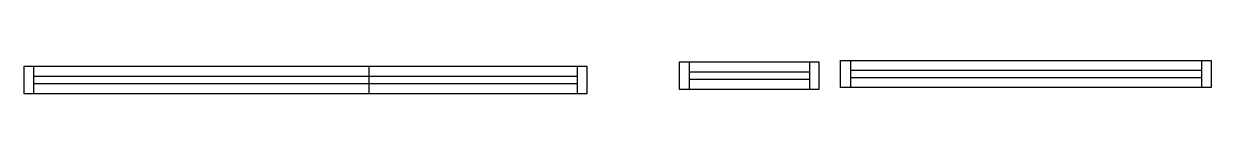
# Model space of a CAD drawing. Header units: metres. Extents: x 4547 to 5386, y -1084 to -1061.
import ezdxf

# ---------------------------------------------------------------- set-up
doc = ezdxf.new("R2010")
doc.units = ezdxf.units.M
doc.layers.add('Painéis', color=7, linetype='Continuous')
doc.layers.add('SARR_2.2x7', color=7, linetype='Continuous')

msp = doc.modelspace()

# ---------------------------------------------------------------- linework, layer by layer
at = {"layer": 'Painéis', "color": 7, "lineweight": 25}
msp.add_line((4791.41, -1084.45), (4791.41, -1065.45), dxfattribs=at)
for points in [[(4547.41, -1065.45), (4547.41, -1084.45), (4945.41, -1084.45), (4945.41, -1065.45), (4547.41, -1065.45)], [(5010.5, -1062.38), (5010.5, -1081.38), (5109.5, -1081.38), (5109.5, -1062.38), (5010.5, -1062.38)], [(5246.45, -1080.12), (5124.45, -1080.12), (5124.45, -1061.12), (5246.45, -1061.12)], [(5246.45, -1061.12), (5386.45, -1061.12), (5386.45, -1080.12), (5246.45, -1080.12)]]:
    msp.add_lwpolyline(points, dxfattribs=at)
at = {"layer": 'SARR_2.2x7', "color": 7, "lineweight": 25}
for p, q in [((4554.41, -1065.45), (4554.41, -1084.45)), ((4938.41, -1065.45), (4938.41, -1084.45)), ((5017.5, -1062.38), (5017.5, -1081.38)), ((5102.5, -1062.38), (5102.5, -1081.38)), ((5131.45, -1061.12), (5131.45, -1080.12)), ((5379.45, -1061.12), (5379.45, -1080.12)), ((4791.41, -1072.45), (4554.41, -1072.45)), ((4938.41, -1072.45), (4791.41, -1072.45)), ((5102.5, -1069.38), (5017.5, -1069.38)), ((5246.45, -1068.12), (5131.45, -1068.12)), ((5131.45, -1073.12), (5246.45, -1073.12)), ((5379.45, -1068.12), (5246.45, -1068.12)), ((5246.45, -1073.12), (5379.45, -1073.12)), ((4554.41, -1077.45), (4791.41, -1077.45)), ((4791.41, -1077.45), (4938.41, -1077.45)), ((5017.5, -1074.38), (5102.5, -1074.38))]:
    msp.add_line(p, q, dxfattribs=at)

doc.saveas('drawing.dxf')
